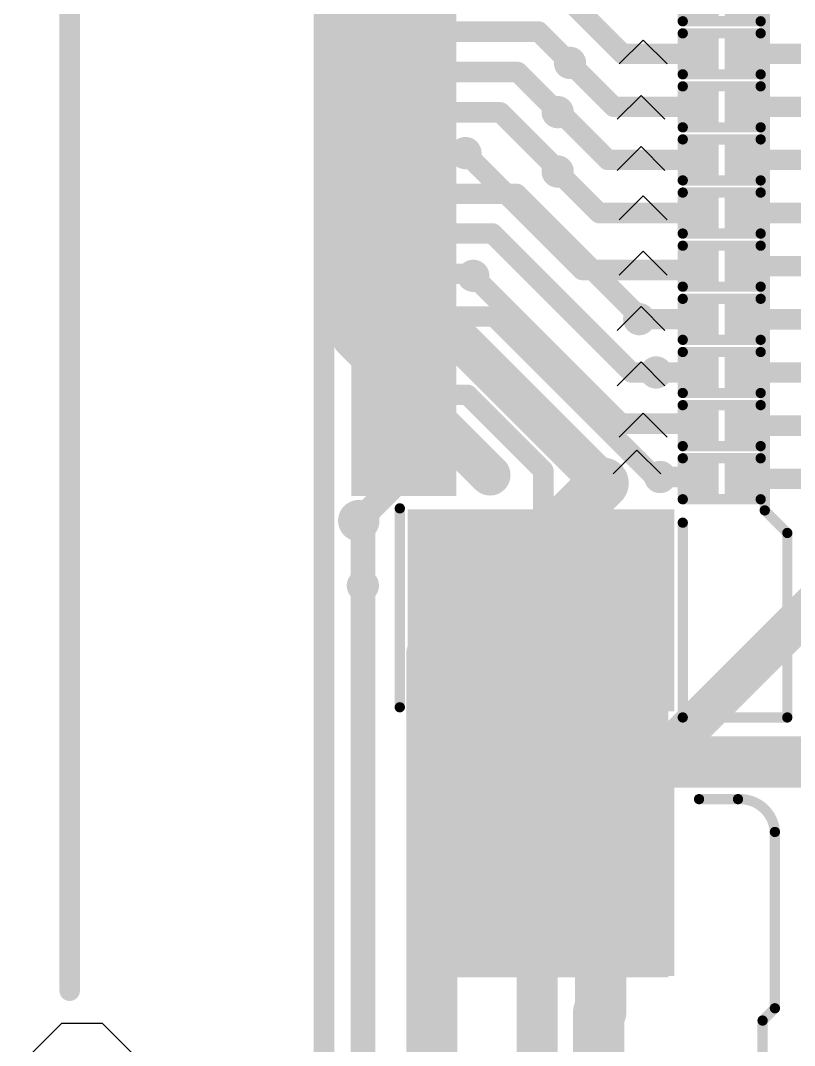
# Model space of a CAD drawing. Header units: millimetres. Extents: x 0.85 to 4.91, y 0.77 to 5.15.
# Drawn here: x 0.852 to 1.2295, y 3.1907 to 3.6907 of the extents above; entities that cross this region are included whole.
import ezdxf

# ---------------------------------------------------------------- set-up
doc = ezdxf.new("R2010")
doc.units = ezdxf.units.MM
doc.header["$MEASUREMENT"] = 0
for name, color, linetype in [('BottomLayer', 5, 'Continuous'), ('BottomOverlay', 54, 'Continuous'), ('BottomPaste', 16, 'Continuous'), ('BottomSolder', 6, 'Continuous'), ('Mechanical1', 6, 'Continuous'), ('Mechanical2', 216, 'Continuous'), ('MultiLayer', 9, 'Continuous'), ('TopLayer', 1, 'Continuous'), ('TopOverlay', 2, 'Continuous'), ('TopPaste', 8, 'Continuous'), ('TopSolder', 216, 'Continuous'), ('ViaHoleLayer', 16, 'Continuous')]:
    doc.layers.add(name, color=color, linetype=linetype)

# ---------------------------------------------------------------- blocks, each defined once
blk = doc.blocks.new('R___0201_B_33')
at = {"layer": 'BottomLayer'}
for points in [[(-0.01614, -0.00728), (-0.00551, -0.00728), (-0.01614, 0.00728), (-0.00551, 0.00728)], [(0.00551, -0.00728), (0.01614, -0.00728), (0.00551, 0.00728), (0.01614, 0.00728)]]:
    blk.add_solid(points, dxfattribs=at)
at = {"layer": 'BottomOverlay', "const_width": 0.005}
for points in [[(-0.019, -0.01), (-0.019, 0.01)], [(-0.019, 0.01), (0.019, 0.01)], [(0.019, -0.01), (0.019, 0.01)], [(-0.019, -0.01), (0.019, -0.01)]]:
    blk.add_lwpolyline(points, dxfattribs=at)
at = {"layer": 'BottomOverlay', "const_width": 0.0025}
for points in [[(-0.02025, 0.01, 1), (-0.01775, 0.01, 1)], [(-0.02025, 0.01, 1), (-0.01775, 0.01, 1)], [(0.01775, 0.01, 1), (0.02025, 0.01, 1)], [(0.01775, 0.01, 1), (0.02025, 0.01, 1)], [(-0.02025, -0.01, 1), (-0.01775, -0.01, 1)], [(-0.02025, -0.01, 1), (-0.01775, -0.01, 1)], [(0.01775, -0.01, 1), (0.02025, -0.01, 1)], [(0.01775, -0.01, 1), (0.02025, -0.01, 1)]]:
    blk.add_lwpolyline(points, format="xyb", close=True, dxfattribs=at)
at = {"layer": 'BottomPaste'}
for points in [[(-0.01614, -0.00728), (-0.00551, -0.00728), (-0.01614, 0.00728), (-0.00551, 0.00728)], [(0.00551, -0.00728), (0.01614, -0.00728), (0.00551, 0.00728), (0.01614, 0.00728)]]:
    blk.add_solid(points, dxfattribs=at)
at = {"layer": 'BottomSolder'}
for points in [[(-0.02014, -0.01128), (-0.00151, -0.01128), (-0.02014, 0.01128), (-0.00151, 0.01128)], [(0.00151, -0.01128), (0.02014, -0.01128), (0.00151, 0.01128), (0.02014, 0.01128)]]:
    blk.add_solid(points, dxfattribs=at)
blk = doc.blocks.new('R___0201_B_34')
at = {"layer": 'BottomLayer'}
for points in [[(-0.01614, -0.00728), (-0.00551, -0.00728), (-0.01614, 0.00728), (-0.00551, 0.00728)], [(0.00551, -0.00728), (0.01614, -0.00728), (0.00551, 0.00728), (0.01614, 0.00728)]]:
    blk.add_solid(points, dxfattribs=at)
at = {"layer": 'BottomOverlay', "const_width": 0.005}
for points in [[(-0.019, -0.01), (-0.019, 0.01)], [(-0.019, 0.01), (0.019, 0.01)], [(0.019, -0.01), (0.019, 0.01)], [(-0.019, -0.01), (0.019, -0.01)]]:
    blk.add_lwpolyline(points, dxfattribs=at)
at = {"layer": 'BottomOverlay', "const_width": 0.0025}
for points in [[(-0.02025, 0.01, 1), (-0.01775, 0.01, 1)], [(-0.02025, 0.01, 1), (-0.01775, 0.01, 1)], [(0.01775, 0.01, 1), (0.02025, 0.01, 1)], [(0.01775, 0.01, 1), (0.02025, 0.01, 1)], [(-0.02025, -0.01, 1), (-0.01775, -0.01, 1)], [(-0.02025, -0.01, 1), (-0.01775, -0.01, 1)], [(0.01775, -0.01, 1), (0.02025, -0.01, 1)], [(0.01775, -0.01, 1), (0.02025, -0.01, 1)]]:
    blk.add_lwpolyline(points, format="xyb", close=True, dxfattribs=at)
at = {"layer": 'BottomPaste'}
for points in [[(-0.01614, -0.00728), (-0.00551, -0.00728), (-0.01614, 0.00728), (-0.00551, 0.00728)], [(0.00551, -0.00728), (0.01614, -0.00728), (0.00551, 0.00728), (0.01614, 0.00728)]]:
    blk.add_solid(points, dxfattribs=at)
at = {"layer": 'BottomSolder'}
for points in [[(-0.02014, -0.01128), (-0.00151, -0.01128), (-0.02014, 0.01128), (-0.00151, 0.01128)], [(0.00151, -0.01128), (0.02014, -0.01128), (0.00151, 0.01128), (0.02014, 0.01128)]]:
    blk.add_solid(points, dxfattribs=at)
blk = doc.blocks.new('R___0201_B_35')
at = {"layer": 'BottomLayer'}
for points in [[(-0.01614, -0.00728), (-0.00551, -0.00728), (-0.01614, 0.00728), (-0.00551, 0.00728)], [(0.00551, -0.00728), (0.01614, -0.00728), (0.00551, 0.00728), (0.01614, 0.00728)]]:
    blk.add_solid(points, dxfattribs=at)
at = {"layer": 'BottomOverlay', "const_width": 0.005}
for points in [[(-0.019, -0.01), (-0.019, 0.01)], [(-0.019, 0.01), (0.019, 0.01)], [(0.019, -0.01), (0.019, 0.01)], [(-0.019, -0.01), (0.019, -0.01)]]:
    blk.add_lwpolyline(points, dxfattribs=at)
at = {"layer": 'BottomOverlay', "const_width": 0.0025}
for points in [[(-0.02025, 0.01, 1), (-0.01775, 0.01, 1)], [(-0.02025, 0.01, 1), (-0.01775, 0.01, 1)], [(0.01775, 0.01, 1), (0.02025, 0.01, 1)], [(0.01775, 0.01, 1), (0.02025, 0.01, 1)], [(-0.02025, -0.01, 1), (-0.01775, -0.01, 1)], [(-0.02025, -0.01, 1), (-0.01775, -0.01, 1)], [(0.01775, -0.01, 1), (0.02025, -0.01, 1)], [(0.01775, -0.01, 1), (0.02025, -0.01, 1)]]:
    blk.add_lwpolyline(points, format="xyb", close=True, dxfattribs=at)
at = {"layer": 'BottomPaste'}
for points in [[(-0.01614, -0.00728), (-0.00551, -0.00728), (-0.01614, 0.00728), (-0.00551, 0.00728)], [(0.00551, -0.00728), (0.01614, -0.00728), (0.00551, 0.00728), (0.01614, 0.00728)]]:
    blk.add_solid(points, dxfattribs=at)
at = {"layer": 'BottomSolder'}
for points in [[(-0.02014, -0.01128), (-0.00151, -0.01128), (-0.02014, 0.01128), (-0.00151, 0.01128)], [(0.00151, -0.01128), (0.02014, -0.01128), (0.00151, 0.01128), (0.02014, 0.01128)]]:
    blk.add_solid(points, dxfattribs=at)
blk = doc.blocks.new('R___0201_B_36')
at = {"layer": 'BottomLayer'}
for points in [[(-0.01614, -0.00728), (-0.00551, -0.00728), (-0.01614, 0.00728), (-0.00551, 0.00728)], [(0.00551, -0.00728), (0.01614, -0.00728), (0.00551, 0.00728), (0.01614, 0.00728)]]:
    blk.add_solid(points, dxfattribs=at)
at = {"layer": 'BottomOverlay', "const_width": 0.005}
for points in [[(-0.019, -0.01), (-0.019, 0.01)], [(-0.019, 0.01), (0.019, 0.01)], [(0.019, -0.01), (0.019, 0.01)], [(-0.019, -0.01), (0.019, -0.01)]]:
    blk.add_lwpolyline(points, dxfattribs=at)
at = {"layer": 'BottomOverlay', "const_width": 0.0025}
for points in [[(-0.02025, 0.01, 1), (-0.01775, 0.01, 1)], [(-0.02025, 0.01, 1), (-0.01775, 0.01, 1)], [(0.01775, 0.01, 1), (0.02025, 0.01, 1)], [(0.01775, 0.01, 1), (0.02025, 0.01, 1)], [(-0.02025, -0.01, 1), (-0.01775, -0.01, 1)], [(-0.02025, -0.01, 1), (-0.01775, -0.01, 1)], [(0.01775, -0.01, 1), (0.02025, -0.01, 1)], [(0.01775, -0.01, 1), (0.02025, -0.01, 1)]]:
    blk.add_lwpolyline(points, format="xyb", close=True, dxfattribs=at)
at = {"layer": 'BottomPaste'}
for points in [[(-0.01614, -0.00728), (-0.00551, -0.00728), (-0.01614, 0.00728), (-0.00551, 0.00728)], [(0.00551, -0.00728), (0.01614, -0.00728), (0.00551, 0.00728), (0.01614, 0.00728)]]:
    blk.add_solid(points, dxfattribs=at)
at = {"layer": 'BottomSolder'}
for points in [[(-0.02014, -0.01128), (-0.00151, -0.01128), (-0.02014, 0.01128), (-0.00151, 0.01128)], [(0.00151, -0.01128), (0.02014, -0.01128), (0.00151, 0.01128), (0.02014, 0.01128)]]:
    blk.add_solid(points, dxfattribs=at)
blk = doc.blocks.new('4_1734592_2_55')
at = {"layer": 'TopLayer'}
for points in [[(-0.00591, -0.02165), (0.00591, -0.02165), (-0.00591, 0.02165), (0.00591, 0.02165)], [(0.01378, -0.02165), (0.02559, -0.02165), (0.01378, 0.02165), (0.02559, 0.02165)], [(0.03346, -0.02165), (0.04528, -0.02165), (0.03346, 0.02165), (0.04528, 0.02165)], [(0.05315, -0.02165), (0.06496, -0.02165), (0.05315, 0.02165), (0.06496, 0.02165)], [(0.07283, -0.02165), (0.08465, -0.02165), (0.07283, 0.02165), (0.08465, 0.02165)], [(0.09252, -0.02165), (0.10433, -0.02165), (0.09252, 0.02165), (0.10433, 0.02165)], [(0.1122, -0.02165), (0.12402, -0.02165), (0.1122, 0.02165), (0.12402, 0.02165)], [(0.13189, -0.02165), (0.1437, -0.02165), (0.13189, 0.02165), (0.1437, 0.02165)], [(0.15157, -0.02165), (0.16339, -0.02165), (0.15157, 0.02165), (0.16339, 0.02165)], [(0.17126, -0.02165), (0.18307, -0.02165), (0.17126, 0.02165), (0.18307, 0.02165)], [(0.19094, -0.02165), (0.20276, -0.02165), (0.19094, 0.02165), (0.20276, 0.02165)], [(0.21063, -0.02165), (0.22244, -0.02165), (0.21063, 0.02165), (0.22244, 0.02165)], [(-0.11102, -0.12795), (-0.02047, -0.12795), (-0.11102, -0.00591), (-0.02047, -0.00591)]]:
    blk.add_solid(points, dxfattribs=at)
at = {"layer": 'TopOverlay'}
for points, const_width in [([(-0.0169, 0.022, 1), (-0.0271, 0.022, 1)], 0.01), ([(-0.0296, 0.022, 1), (-0.0246, 0.022, 1)], 0.005), ([(-0.0194, 0.022, 1), (-0.0144, 0.022, 1)], 0.005), ([(-0.11429, 0.002, 1), (-0.11179, 0.002, 1)], 0.0025), ([(-0.01725, 0.002, 1), (-0.01475, 0.002, 1)], 0.0025), ([(-0.11925, -0.136, 1), (-0.11675, -0.136, 1)], 0.0025), ([(-0.11925, -0.136, 1), (-0.11675, -0.136, 1)], 0.0025), ([(-0.02425, -0.136, 1), (-0.02175, -0.136, 1)], 0.0025), ([(-0.01825, -0.176, 1), (-0.01575, -0.176, 1)], 0.0025), ([(-0.01825, -0.176, 1), (-0.01575, -0.176, 1)], 0.0025), ([(-0.11925, -0.187, 1), (-0.11675, -0.187, 1)], 0.0025), ([(-0.11925, -0.187, 1), (-0.11675, -0.187, 1)], 0.0025), ([(-0.02925, -0.187, 1), (-0.02675, -0.187, 1)], 0.0025), ([(-0.02925, -0.187, 1), (-0.02675, -0.187, 1)], 0.0025)]:
    blk.add_lwpolyline(points, format="xyb", close=True, dxfattribs=dict(at, const_width=const_width))
at = {"layer": 'TopOverlay', "const_width": 0.005}
for points in [[(-0.11304, 0.002), (-0.016, 0.002)], [(-0.118, -0.136), (-0.118, -0.187)], [(-0.118, -0.136), (-0.023, -0.136)], [(-0.017, -0.176), (-0.028, -0.187)], [(-0.017, -0.176), (0.81968, -0.176)], [(-0.118, -0.187), (-0.028, -0.187)]]:
    blk.add_lwpolyline(points, dxfattribs=at)
at = {"layer": 'TopPaste'}
for points in [[(-0.00591, -0.02165), (0.00591, -0.02165), (-0.00591, 0.02165), (0.00591, 0.02165)], [(0.01378, -0.02165), (0.02559, -0.02165), (0.01378, 0.02165), (0.02559, 0.02165)], [(0.03346, -0.02165), (0.04528, -0.02165), (0.03346, 0.02165), (0.04528, 0.02165)], [(0.05315, -0.02165), (0.06496, -0.02165), (0.05315, 0.02165), (0.06496, 0.02165)], [(0.07283, -0.02165), (0.08465, -0.02165), (0.07283, 0.02165), (0.08465, 0.02165)], [(0.09252, -0.02165), (0.10433, -0.02165), (0.09252, 0.02165), (0.10433, 0.02165)], [(0.1122, -0.02165), (0.12402, -0.02165), (0.1122, 0.02165), (0.12402, 0.02165)], [(0.13189, -0.02165), (0.1437, -0.02165), (0.13189, 0.02165), (0.1437, 0.02165)], [(0.15157, -0.02165), (0.16339, -0.02165), (0.15157, 0.02165), (0.16339, 0.02165)], [(0.17126, -0.02165), (0.18307, -0.02165), (0.17126, 0.02165), (0.18307, 0.02165)], [(0.19094, -0.02165), (0.20276, -0.02165), (0.19094, 0.02165), (0.20276, 0.02165)], [(0.21063, -0.02165), (0.22244, -0.02165), (0.21063, 0.02165), (0.22244, 0.02165)], [(-0.11102, -0.12795), (-0.02047, -0.12795), (-0.11102, -0.00591), (-0.02047, -0.00591)]]:
    blk.add_solid(points, dxfattribs=at)
at = {"layer": 'TopSolder'}
for points in [[(-0.00991, -0.02565), (0.00991, -0.02565), (-0.00991, 0.02565), (0.00991, 0.02565)], [(0.00978, -0.02565), (0.02959, -0.02565), (0.00978, 0.02565), (0.02959, 0.02565)], [(0.02946, -0.02565), (0.04928, -0.02565), (0.02946, 0.02565), (0.04928, 0.02565)], [(0.04915, -0.02565), (0.06896, -0.02565), (0.04915, 0.02565), (0.06896, 0.02565)], [(0.06883, -0.02565), (0.08865, -0.02565), (0.06883, 0.02565), (0.08865, 0.02565)], [(0.08852, -0.02565), (0.10833, -0.02565), (0.08852, 0.02565), (0.10833, 0.02565)], [(0.1082, -0.02565), (0.12802, -0.02565), (0.1082, 0.02565), (0.12802, 0.02565)], [(0.12789, -0.02565), (0.1477, -0.02565), (0.12789, 0.02565), (0.1477, 0.02565)], [(0.14757, -0.02565), (0.16739, -0.02565), (0.14757, 0.02565), (0.16739, 0.02565)], [(0.16726, -0.02565), (0.18707, -0.02565), (0.16726, 0.02565), (0.18707, 0.02565)], [(0.18694, -0.02565), (0.20676, -0.02565), (0.18694, 0.02565), (0.20676, 0.02565)], [(0.20663, -0.02565), (0.22644, -0.02565), (0.20663, 0.02565), (0.22644, 0.02565)], [(-0.11502, -0.13195), (-0.01647, -0.13195), (-0.11502, -0.00191), (-0.01647, -0.00191)]]:
    blk.add_solid(points, dxfattribs=at)
blk = doc.blocks.new('R___0201_B_99')
at = {"layer": 'BottomLayer'}
for points in [[(-0.01614, -0.00728), (-0.00551, -0.00728), (-0.01614, 0.00728), (-0.00551, 0.00728)], [(0.00551, -0.00728), (0.01614, -0.00728), (0.00551, 0.00728), (0.01614, 0.00728)]]:
    blk.add_solid(points, dxfattribs=at)
at = {"layer": 'BottomOverlay', "const_width": 0.005}
for points in [[(-0.019, -0.01), (-0.019, 0.01)], [(-0.019, 0.01), (0.019, 0.01)], [(0.019, -0.01), (0.019, 0.01)], [(-0.019, -0.01), (0.019, -0.01)]]:
    blk.add_lwpolyline(points, dxfattribs=at)
at = {"layer": 'BottomOverlay', "const_width": 0.0025}
for points in [[(-0.02025, 0.01, 1), (-0.01775, 0.01, 1)], [(-0.02025, 0.01, 1), (-0.01775, 0.01, 1)], [(0.01775, 0.01, 1), (0.02025, 0.01, 1)], [(0.01775, 0.01, 1), (0.02025, 0.01, 1)], [(-0.02025, -0.01, 1), (-0.01775, -0.01, 1)], [(-0.02025, -0.01, 1), (-0.01775, -0.01, 1)], [(0.01775, -0.01, 1), (0.02025, -0.01, 1)], [(0.01775, -0.01, 1), (0.02025, -0.01, 1)]]:
    blk.add_lwpolyline(points, format="xyb", close=True, dxfattribs=at)
at = {"layer": 'BottomPaste'}
for points in [[(-0.01614, -0.00728), (-0.00551, -0.00728), (-0.01614, 0.00728), (-0.00551, 0.00728)], [(0.00551, -0.00728), (0.01614, -0.00728), (0.00551, 0.00728), (0.01614, 0.00728)]]:
    blk.add_solid(points, dxfattribs=at)
at = {"layer": 'BottomSolder'}
for points in [[(-0.02014, -0.01128), (-0.00151, -0.01128), (-0.02014, 0.01128), (-0.00151, 0.01128)], [(0.00151, -0.01128), (0.02014, -0.01128), (0.00151, 0.01128), (0.02014, 0.01128)]]:
    blk.add_solid(points, dxfattribs=at)
blk = doc.blocks.new('R___0201_B_101')
at = {"layer": 'BottomLayer'}
for points in [[(-0.01614, -0.00728), (-0.00551, -0.00728), (-0.01614, 0.00728), (-0.00551, 0.00728)], [(0.00551, -0.00728), (0.01614, -0.00728), (0.00551, 0.00728), (0.01614, 0.00728)]]:
    blk.add_solid(points, dxfattribs=at)
at = {"layer": 'BottomOverlay', "const_width": 0.005}
for points in [[(-0.019, -0.01), (-0.019, 0.01)], [(-0.019, 0.01), (0.019, 0.01)], [(0.019, -0.01), (0.019, 0.01)], [(-0.019, -0.01), (0.019, -0.01)]]:
    blk.add_lwpolyline(points, dxfattribs=at)
at = {"layer": 'BottomOverlay', "const_width": 0.0025}
for points in [[(-0.02025, 0.01, 1), (-0.01775, 0.01, 1)], [(-0.02025, 0.01, 1), (-0.01775, 0.01, 1)], [(0.01775, 0.01, 1), (0.02025, 0.01, 1)], [(0.01775, 0.01, 1), (0.02025, 0.01, 1)], [(-0.02025, -0.01, 1), (-0.01775, -0.01, 1)], [(-0.02025, -0.01, 1), (-0.01775, -0.01, 1)], [(0.01775, -0.01, 1), (0.02025, -0.01, 1)], [(0.01775, -0.01, 1), (0.02025, -0.01, 1)]]:
    blk.add_lwpolyline(points, format="xyb", close=True, dxfattribs=at)
at = {"layer": 'BottomPaste'}
for points in [[(-0.01614, -0.00728), (-0.00551, -0.00728), (-0.01614, 0.00728), (-0.00551, 0.00728)], [(0.00551, -0.00728), (0.01614, -0.00728), (0.00551, 0.00728), (0.01614, 0.00728)]]:
    blk.add_solid(points, dxfattribs=at)
at = {"layer": 'BottomSolder'}
for points in [[(-0.02014, -0.01128), (-0.00151, -0.01128), (-0.02014, 0.01128), (-0.00151, 0.01128)], [(0.00151, -0.01128), (0.02014, -0.01128), (0.00151, 0.01128), (0.02014, 0.01128)]]:
    blk.add_solid(points, dxfattribs=at)
blk = doc.blocks.new('R___0201_B_103')
at = {"layer": 'BottomLayer'}
for points in [[(-0.01614, -0.00728), (-0.00551, -0.00728), (-0.01614, 0.00728), (-0.00551, 0.00728)], [(0.00551, -0.00728), (0.01614, -0.00728), (0.00551, 0.00728), (0.01614, 0.00728)]]:
    blk.add_solid(points, dxfattribs=at)
at = {"layer": 'BottomOverlay', "const_width": 0.005}
for points in [[(-0.019, -0.01), (-0.019, 0.01)], [(-0.019, 0.01), (0.019, 0.01)], [(0.019, -0.01), (0.019, 0.01)], [(-0.019, -0.01), (0.019, -0.01)]]:
    blk.add_lwpolyline(points, dxfattribs=at)
at = {"layer": 'BottomOverlay', "const_width": 0.0025}
for points in [[(-0.02025, 0.01, 1), (-0.01775, 0.01, 1)], [(-0.02025, 0.01, 1), (-0.01775, 0.01, 1)], [(0.01775, 0.01, 1), (0.02025, 0.01, 1)], [(0.01775, 0.01, 1), (0.02025, 0.01, 1)], [(-0.02025, -0.01, 1), (-0.01775, -0.01, 1)], [(-0.02025, -0.01, 1), (-0.01775, -0.01, 1)], [(0.01775, -0.01, 1), (0.02025, -0.01, 1)], [(0.01775, -0.01, 1), (0.02025, -0.01, 1)]]:
    blk.add_lwpolyline(points, format="xyb", close=True, dxfattribs=at)
at = {"layer": 'BottomPaste'}
for points in [[(-0.01614, -0.00728), (-0.00551, -0.00728), (-0.01614, 0.00728), (-0.00551, 0.00728)], [(0.00551, -0.00728), (0.01614, -0.00728), (0.00551, 0.00728), (0.01614, 0.00728)]]:
    blk.add_solid(points, dxfattribs=at)
at = {"layer": 'BottomSolder'}
for points in [[(-0.02014, -0.01128), (-0.00151, -0.01128), (-0.02014, 0.01128), (-0.00151, 0.01128)], [(0.00151, -0.01128), (0.02014, -0.01128), (0.00151, 0.01128), (0.02014, 0.01128)]]:
    blk.add_solid(points, dxfattribs=at)
blk = doc.blocks.new('R___0201_B_105')
at = {"layer": 'BottomLayer'}
for points in [[(-0.01614, -0.00728), (-0.00551, -0.00728), (-0.01614, 0.00728), (-0.00551, 0.00728)], [(0.00551, -0.00728), (0.01614, -0.00728), (0.00551, 0.00728), (0.01614, 0.00728)]]:
    blk.add_solid(points, dxfattribs=at)
at = {"layer": 'BottomOverlay', "const_width": 0.005}
for points in [[(-0.019, -0.01), (-0.019, 0.01)], [(-0.019, 0.01), (0.019, 0.01)], [(0.019, -0.01), (0.019, 0.01)], [(-0.019, -0.01), (0.019, -0.01)]]:
    blk.add_lwpolyline(points, dxfattribs=at)
at = {"layer": 'BottomOverlay', "const_width": 0.0025}
for points in [[(-0.02025, 0.01, 1), (-0.01775, 0.01, 1)], [(-0.02025, 0.01, 1), (-0.01775, 0.01, 1)], [(0.01775, 0.01, 1), (0.02025, 0.01, 1)], [(0.01775, 0.01, 1), (0.02025, 0.01, 1)], [(-0.02025, -0.01, 1), (-0.01775, -0.01, 1)], [(-0.02025, -0.01, 1), (-0.01775, -0.01, 1)], [(0.01775, -0.01, 1), (0.02025, -0.01, 1)], [(0.01775, -0.01, 1), (0.02025, -0.01, 1)]]:
    blk.add_lwpolyline(points, format="xyb", close=True, dxfattribs=at)
at = {"layer": 'BottomPaste'}
for points in [[(-0.01614, -0.00728), (-0.00551, -0.00728), (-0.01614, 0.00728), (-0.00551, 0.00728)], [(0.00551, -0.00728), (0.01614, -0.00728), (0.00551, 0.00728), (0.01614, 0.00728)]]:
    blk.add_solid(points, dxfattribs=at)
at = {"layer": 'BottomSolder'}
for points in [[(-0.02014, -0.01128), (-0.00151, -0.01128), (-0.02014, 0.01128), (-0.00151, 0.01128)], [(0.00151, -0.01128), (0.02014, -0.01128), (0.00151, 0.01128), (0.02014, 0.01128)]]:
    blk.add_solid(points, dxfattribs=at)
blk = doc.blocks.new('R___0201_B_107')
at = {"layer": 'BottomLayer'}
for points in [[(-0.01614, -0.00728), (-0.00551, -0.00728), (-0.01614, 0.00728), (-0.00551, 0.00728)], [(0.00551, -0.00728), (0.01614, -0.00728), (0.00551, 0.00728), (0.01614, 0.00728)]]:
    blk.add_solid(points, dxfattribs=at)
at = {"layer": 'BottomOverlay', "const_width": 0.005}
for points in [[(-0.019, -0.01), (-0.019, 0.01)], [(-0.019, 0.01), (0.019, 0.01)], [(0.019, -0.01), (0.019, 0.01)], [(-0.019, -0.01), (0.019, -0.01)]]:
    blk.add_lwpolyline(points, dxfattribs=at)
at = {"layer": 'BottomOverlay', "const_width": 0.0025}
for points in [[(-0.02025, 0.01, 1), (-0.01775, 0.01, 1)], [(-0.02025, 0.01, 1), (-0.01775, 0.01, 1)], [(0.01775, 0.01, 1), (0.02025, 0.01, 1)], [(0.01775, 0.01, 1), (0.02025, 0.01, 1)], [(-0.02025, -0.01, 1), (-0.01775, -0.01, 1)], [(-0.02025, -0.01, 1), (-0.01775, -0.01, 1)], [(0.01775, -0.01, 1), (0.02025, -0.01, 1)], [(0.01775, -0.01, 1), (0.02025, -0.01, 1)]]:
    blk.add_lwpolyline(points, format="xyb", close=True, dxfattribs=at)
at = {"layer": 'BottomPaste'}
for points in [[(-0.01614, -0.00728), (-0.00551, -0.00728), (-0.01614, 0.00728), (-0.00551, 0.00728)], [(0.00551, -0.00728), (0.01614, -0.00728), (0.00551, 0.00728), (0.01614, 0.00728)]]:
    blk.add_solid(points, dxfattribs=at)
at = {"layer": 'BottomSolder'}
for points in [[(-0.02014, -0.01128), (-0.00151, -0.01128), (-0.02014, 0.01128), (-0.00151, 0.01128)], [(0.00151, -0.01128), (0.02014, -0.01128), (0.00151, 0.01128), (0.02014, 0.01128)]]:
    blk.add_solid(points, dxfattribs=at)
blk = doc.blocks.new('R___0201_B_109')
at = {"layer": 'BottomLayer'}
for points in [[(-0.01614, -0.00728), (-0.00551, -0.00728), (-0.01614, 0.00728), (-0.00551, 0.00728)], [(0.00551, -0.00728), (0.01614, -0.00728), (0.00551, 0.00728), (0.01614, 0.00728)]]:
    blk.add_solid(points, dxfattribs=at)
at = {"layer": 'BottomOverlay', "const_width": 0.005}
for points in [[(-0.019, -0.01), (-0.019, 0.01)], [(-0.019, 0.01), (0.019, 0.01)], [(0.019, -0.01), (0.019, 0.01)], [(-0.019, -0.01), (0.019, -0.01)]]:
    blk.add_lwpolyline(points, dxfattribs=at)
at = {"layer": 'BottomOverlay', "const_width": 0.0025}
for points in [[(-0.02025, 0.01, 1), (-0.01775, 0.01, 1)], [(-0.02025, 0.01, 1), (-0.01775, 0.01, 1)], [(0.01775, 0.01, 1), (0.02025, 0.01, 1)], [(0.01775, 0.01, 1), (0.02025, 0.01, 1)], [(-0.02025, -0.01, 1), (-0.01775, -0.01, 1)], [(-0.02025, -0.01, 1), (-0.01775, -0.01, 1)], [(0.01775, -0.01, 1), (0.02025, -0.01, 1)], [(0.01775, -0.01, 1), (0.02025, -0.01, 1)]]:
    blk.add_lwpolyline(points, format="xyb", close=True, dxfattribs=at)
at = {"layer": 'BottomPaste'}
for points in [[(-0.01614, -0.00728), (-0.00551, -0.00728), (-0.01614, 0.00728), (-0.00551, 0.00728)], [(0.00551, -0.00728), (0.01614, -0.00728), (0.00551, 0.00728), (0.01614, 0.00728)]]:
    blk.add_solid(points, dxfattribs=at)
at = {"layer": 'BottomSolder'}
for points in [[(-0.02014, -0.01128), (-0.00151, -0.01128), (-0.02014, 0.01128), (-0.00151, 0.01128)], [(0.00151, -0.01128), (0.02014, -0.01128), (0.00151, 0.01128), (0.02014, 0.01128)]]:
    blk.add_solid(points, dxfattribs=at)
blk = doc.blocks.new('0524352471_209')
at = {"layer": 'TopLayer'}
blk.add_solid([(0.37008, 0.02215), (0.27559, 0.02215), (0.37008, -0.09793), (0.27559, -0.09793)], dxfattribs=at)
at = {"layer": 'TopOverlay', "const_width": 0.005}
for points in [[(0.35785, -0.114), (0.35785, -0.133)], [(0.14385, -0.145), (0.24985, -0.145)], [(0.24985, -0.145), (0.25585, -0.151)], [(0.25585, -0.151), (0.34185, -0.151)]]:
    blk.add_lwpolyline(points, dxfattribs=at)
at = {"layer": 'TopOverlay', "const_width": 0.0025}
for points in [[(0.3566, -0.114, 1), (0.3591, -0.114, 1)], [(0.3566, -0.133, 1), (0.3591, -0.133, 1)], [(0.3566, -0.133, 1), (0.3591, -0.133, 1)], [(0.2486, -0.145, 1), (0.2511, -0.145, 1)], [(0.2486, -0.145, 1), (0.2511, -0.145, 1)], [(0.2546, -0.151, 1), (0.2571, -0.151, 1)], [(0.2546, -0.151, 1), (0.2571, -0.151, 1)], [(0.3406, -0.151, 1), (0.3431, -0.151, 1)], [(0.3406, -0.151, 1), (0.3431, -0.151, 1)]]:
    blk.add_lwpolyline(points, format="xyb", close=True, dxfattribs=at)
at = {"layer": 'TopOverlay', "const_width": 0.005}
blk.add_lwpolyline([(0.35785, -0.133, -0.414214), (0.34185, -0.151)], format="xyb", dxfattribs=at)
at = {"layer": 'TopPaste'}
blk.add_solid([(0.37008, 0.02215), (0.27559, 0.02215), (0.37008, -0.09793), (0.27559, -0.09793)], dxfattribs=at)
at = {"layer": 'TopSolder'}
blk.add_solid([(0.37408, 0.02615), (0.27159, 0.02615), (0.37408, -0.10193), (0.27159, -0.10193)], dxfattribs=at)

msp = doc.modelspace()

# ---------------------------------------------------------------- linework, layer by layer
at = {"layer": 'BottomLayer'}
for points, const_width in [([(1.014, 3.53596), (1.014, 4.417)], 0.02), ([(1.041, 3.56016), (1.041, 4.399)], 0.02), ([(1.121, 3.699), (1.14557, 3.67443)], 0.01), ([(1.12, 3.67), (1.14144, 3.64856)], 0.01), ([(1.14557, 3.67443), (1.18317, 3.67443)], 0.01), ([(1.20483, 3.67443), (1.37457, 3.67443)], 0.01), ([(1.114, 3.646), (1.11511, 3.646)], 0.01), ([(1.11511, 3.646), (1.13842, 3.62268)], 0.01), ([(1.14144, 3.64856), (1.18317, 3.64856)], 0.01), ([(1.20483, 3.64856), (1.37444, 3.64856)], 0.01), ([(1.069, 3.626), (1.126, 3.569)], 0.01), ([(1.13842, 3.62268), (1.18317, 3.62268)], 0.01), ([(1.20483, 3.62268), (1.37227, 3.62268)], 0.01), ([(1.114, 3.617), (1.13424, 3.59676)], 0.01), ([(1.13424, 3.59676), (1.18317, 3.59676)], 0.01), ([(1.20483, 3.59676), (1.37324, 3.59676)], 0.01), ([(1.18134, 3.569), (1.18317, 3.57083)], 0.01), ([(1.20483, 3.57083), (1.37074, 3.57083)], 0.01), ([(1.041, 3.56016), (1.13616, 3.465)], 0.02), ([(1.07282, 3.56613), (1.14496, 3.494)], 0.01), ([(1.126, 3.569), (1.18134, 3.569)], 0.01), ([(1.15379, 3.545), (1.18308, 3.545)], 0.01), ([(1.18308, 3.545), (1.18317, 3.54491)], 0.01), ([(1.014, 3.53596), (1.081, 3.46896)], 0.02), ([(1.20483, 3.54491), (1.37009, 3.54491)], 0.01), ([(1.162, 3.519), (1.18116, 3.519)], 0.01), ([(1.20483, 3.51898), (1.36702, 3.51898)], 0.01), ([(1.14496, 3.494), (1.18223, 3.494)], 0.01), ([(1.18223, 3.494), (1.18317, 3.49306)], 0.01), ([(1.20483, 3.49306), (1.3689, 3.49306)], 0.01), ([(1.05263, 3.38147), (1.13616, 3.465)], 0.025), ([(1.164, 3.468), (1.18231, 3.468)], 0.01), ([(1.18231, 3.468), (1.18317, 3.46714)], 0.01), ([(1.20483, 3.46714), (1.36986, 3.46714)], 0.01), ([(1.104, 3.271), (1.264, 3.431)], 0.02), ([(1.019, 2.309), (1.019, 3.415)], 0.012), ([(1.05263, 2.319), (1.05263, 3.38147)], 0.025), ([(1.104, 2.956), (1.104, 3.271)], 0.02), ([(1.134, 3.00221), (1.134, 3.207)], 0.025)]:
    msp.add_lwpolyline(points, dxfattribs=dict(at, const_width=const_width))
for points, const_width in [([(1.11606, 3.67, 1), (1.12394, 3.67, 1)], 0.00787), ([(1.1175, 3.67, 1), (1.1225, 3.67, 1)], 0.005), ([(1.14307, 3.67443, 1), (1.14807, 3.67443, 1)], 0.005), ([(1.14307, 3.67443, 1), (1.14807, 3.67443, 1)], 0.005), ([(1.18067, 3.67443, 1), (1.18567, 3.67443, 1)], 0.005), ([(1.20233, 3.67443, 1), (1.20733, 3.67443, 1)], 0.005), ([(1.11006, 3.646, 1), (1.11794, 3.646, 1)], 0.00787), ([(1.1115, 3.646, 1), (1.1165, 3.646, 1)], 0.005), ([(1.11261, 3.646, 1), (1.11761, 3.646, 1)], 0.005), ([(1.11261, 3.646, 1), (1.11761, 3.646, 1)], 0.005), ([(1.13894, 3.64856, 1), (1.14394, 3.64856, 1)], 0.005), ([(1.13894, 3.64856, 1), (1.14394, 3.64856, 1)], 0.005), ([(1.18067, 3.64856, 1), (1.18567, 3.64856, 1)], 0.005), ([(1.20233, 3.64856, 1), (1.20733, 3.64856, 1)], 0.005), ([(1.06506, 3.626, 1), (1.07294, 3.626, 1)], 0.00787), ([(1.0665, 3.626, 1), (1.0715, 3.626, 1)], 0.005), ([(1.13592, 3.62268, 1), (1.14092, 3.62268, 1)], 0.005), ([(1.13592, 3.62268, 1), (1.14092, 3.62268, 1)], 0.005), ([(1.18067, 3.62268, 1), (1.18567, 3.62268, 1)], 0.005), ([(1.20233, 3.62268, 1), (1.20733, 3.62268, 1)], 0.005), ([(1.11006, 3.617, 1), (1.11794, 3.617, 1)], 0.00787), ([(1.1115, 3.617, 1), (1.1165, 3.617, 1)], 0.005), ([(1.13174, 3.59676, 1), (1.13674, 3.59676, 1)], 0.005), ([(1.13174, 3.59676, 1), (1.13674, 3.59676, 1)], 0.005), ([(1.18067, 3.59676, 1), (1.18567, 3.59676, 1)], 0.005), ([(1.20233, 3.59676, 1), (1.20733, 3.59676, 1)], 0.005), ([(1.18067, 3.57083, 1), (1.18567, 3.57083, 1)], 0.005), ([(1.20233, 3.57083, 1), (1.20733, 3.57083, 1)], 0.005), ([(1.036, 3.56016, 1), (1.046, 3.56016, 1)], 0.01), ([(1.036, 3.56016, 1), (1.046, 3.56016, 1)], 0.01), ([(1.06889, 3.56613, 1), (1.07676, 3.56613, 1)], 0.00787), ([(1.07032, 3.56613, 1), (1.07532, 3.56613, 1)], 0.005), ([(1.1235, 3.569, 1), (1.1285, 3.569, 1)], 0.005), ([(1.1235, 3.569, 1), (1.1285, 3.569, 1)], 0.005), ([(1.17884, 3.569, 1), (1.18384, 3.569, 1)], 0.005), ([(1.17884, 3.569, 1), (1.18384, 3.569, 1)], 0.005), ([(1.14985, 3.545, 1), (1.15772, 3.545, 1)], 0.00787), ([(1.15129, 3.545, 1), (1.15629, 3.545, 1)], 0.005), ([(1.18058, 3.545, 1), (1.18558, 3.545, 1)], 0.005), ([(1.18058, 3.545, 1), (1.18558, 3.545, 1)], 0.005), ([(1.009, 3.53596, 1), (1.019, 3.53596, 1)], 0.01), ([(1.009, 3.53596, 1), (1.019, 3.53596, 1)], 0.01), ([(1.18067, 3.54491, 1), (1.18567, 3.54491, 1)], 0.005), ([(1.20233, 3.54491, 1), (1.20733, 3.54491, 1)], 0.005), ([(1.15806, 3.519, 1), (1.16594, 3.519, 1)], 0.00787), ([(1.1595, 3.519, 1), (1.1645, 3.519, 1)], 0.005), ([(1.17866, 3.519, 1), (1.18366, 3.519, 1)], 0.005), ([(1.20233, 3.51898, 1), (1.20733, 3.51898, 1)], 0.005), ([(1.14246, 3.494, 1), (1.14746, 3.494, 1)], 0.005), ([(1.14246, 3.494, 1), (1.14746, 3.494, 1)], 0.005), ([(1.17973, 3.494, 1), (1.18473, 3.494, 1)], 0.005), ([(1.17973, 3.494, 1), (1.18473, 3.494, 1)], 0.005), ([(1.18067, 3.49306, 1), (1.18567, 3.49306, 1)], 0.005), ([(1.20233, 3.49306, 1), (1.20733, 3.49306, 1)], 0.005), ([(1.076, 3.46896, 1), (1.086, 3.46896, 1)], 0.01), ([(1.07706, 3.46896, 1), (1.08494, 3.46896, 1)], 0.00787), ([(1.12991, 3.465, 1), (1.14241, 3.465, 1)], 0.0125), ([(1.13116, 3.465, 1), (1.14116, 3.465, 1)], 0.01), ([(1.16006, 3.468, 1), (1.16794, 3.468, 1)], 0.00787), ([(1.13222, 3.465, 1), (1.14009, 3.465, 1)], 0.00787), ([(1.1615, 3.468, 1), (1.1665, 3.468, 1)], 0.005), ([(1.17981, 3.468, 1), (1.18481, 3.468, 1)], 0.005), ([(1.17981, 3.468, 1), (1.18481, 3.468, 1)], 0.005), ([(1.18067, 3.46714, 1), (1.18567, 3.46714, 1)], 0.005), ([(1.20233, 3.46714, 1), (1.20733, 3.46714, 1)], 0.005), ([(1.01506, 3.415, 1), (1.02294, 3.415, 1)], 0.00787), ([(1.016, 3.415, 1), (1.022, 3.415, 1)], 0.006), ([(1.04638, 3.38147, 1), (1.05888, 3.38147, 1)], 0.0125), ([(1.04638, 3.38147, 1), (1.05888, 3.38147, 1)], 0.0125), ([(1.099, 3.271, 1), (1.109, 3.271, 1)], 0.01), ([(1.099, 3.271, 1), (1.109, 3.271, 1)], 0.01), ([(1.12775, 3.207, 1), (1.14025, 3.207, 1)], 0.0125), ([(1.13106, 3.207, 1), (1.13894, 3.207, 1)], 0.00787)]:
    msp.add_lwpolyline(points, format="xyb", close=True, dxfattribs=dict(at, const_width=const_width))
at = {"layer": 'BottomOverlay'}
for p, q in [((1.144, 3.66949), (1.15566, 3.68116)), ((1.15566, 3.68116), (1.16733, 3.66949)), ((1.143, 3.64249), (1.15466, 3.65416)), ((1.15466, 3.65416), (1.16633, 3.64249)), ((1.143, 3.61749), (1.15466, 3.62916)), ((1.15466, 3.62916), (1.16633, 3.61749)), ((1.144, 3.59349), (1.15566, 3.60516)), ((1.15566, 3.60516), (1.16733, 3.59349)), ((1.144, 3.56649), (1.15566, 3.57816)), ((1.15566, 3.57816), (1.16733, 3.56649)), ((1.143, 3.53949), (1.15466, 3.55116)), ((1.15466, 3.55116), (1.16633, 3.53949)), ((1.143, 3.51249), (1.15466, 3.52416)), ((1.15466, 3.52416), (1.16633, 3.51249)), ((1.144, 3.48749), (1.15566, 3.49916)), ((1.15566, 3.49916), (1.16733, 3.48749)), ((1.141, 3.46949), (1.15266, 3.48116)), ((1.15266, 3.48116), (1.16433, 3.46949))]:
    msp.add_line(p, q, dxfattribs=at)
at = {"layer": 'Mechanical1'}
for p, q in [((0.872, 3.20142), (0.85201, 3.18143)), ((0.892, 3.20142), (0.872, 3.20142)), ((0.91199, 3.18143), (0.892, 3.20142))]:
    msp.add_line(p, q, dxfattribs=at)
at = {"layer": 'Mechanical1', "const_width": 0.01}
msp.add_lwpolyline([(0.876, 3.21742), (0.876, 5)], dxfattribs=at)
at = {"layer": 'Mechanical1', "const_width": 0.005}
msp.add_lwpolyline([(0.8735, 3.21742, 1), (0.8785, 3.21742, 1)], format="xyb", close=True, dxfattribs=at)
at = {"layer": 'Mechanical2', "const_width": 0.01}
msp.add_lwpolyline([(1, 0.965), (1, 5)], dxfattribs=at)
at = {"layer": 'MultiLayer', "const_width": 0.00787}
for points in [[(1.11606, 3.67, 1), (1.12394, 3.67, 1)], [(1.11006, 3.646, 1), (1.11794, 3.646, 1)], [(1.06506, 3.626, 1), (1.07294, 3.626, 1)], [(1.11006, 3.617, 1), (1.11794, 3.617, 1)], [(1.06889, 3.56613, 1), (1.07676, 3.56613, 1)], [(1.14985, 3.545, 1), (1.15772, 3.545, 1)], [(1.15806, 3.519, 1), (1.16594, 3.519, 1)], [(1.07706, 3.46896, 1), (1.08494, 3.46896, 1)], [(1.16006, 3.468, 1), (1.16794, 3.468, 1)], [(1.13222, 3.465, 1), (1.14009, 3.465, 1)], [(1.01506, 3.415, 1), (1.02294, 3.415, 1)], [(1.13106, 3.207, 1), (1.13894, 3.207, 1)]]:
    msp.add_lwpolyline(points, format="xyb", close=True, dxfattribs=at)
at = {"layer": 'TopLayer'}
for points, const_width in [([(1.039, 3.68524), (1.10476, 3.68524)], 0.01), ([(1.10476, 3.68524), (1.12, 3.67)], 0.01), ([(1.039, 3.66556), (1.09444, 3.66556)], 0.01), ([(1.09444, 3.66556), (1.114, 3.646)], 0.01), ([(1.039, 3.64587), (1.08602, 3.64587)], 0.01), ([(1.08602, 3.64587), (1.11489, 3.617)], 0.01), ([(1.039, 3.62619), (1.069, 3.62619)], 0.01), ([(1.11489, 3.617), (1.116, 3.617)], 0.01), ([(1.039, 3.6065), (1.03938, 3.60613)], 0.01), ([(1.03938, 3.60613), (1.09387, 3.60613)], 0.01), ([(1.09387, 3.60613), (1.15379, 3.54621)], 0.01), ([(1.039, 3.58682), (1.08218, 3.58682)], 0.01), ([(1.08218, 3.58682), (1.15, 3.519)], 0.01), ([(1.039, 3.56713), (1.07282, 3.56713)], 0.01), ([(1.039, 3.54745), (1.04019, 3.54626)], 0.01), ([(1.04019, 3.54626), (1.083, 3.54626)], 0.01), ([(1.083, 3.54626), (1.16126, 3.468)], 0.01), ([(1.15379, 3.545), (1.15379, 3.54621)], 0.01), ([(1.039, 3.52776), (1.07434, 3.52776)], 0.01), ([(1.07434, 3.52776), (1.13616, 3.46595)], 0.01), ([(1.15, 3.519), (1.162, 3.519)], 0.01), ([(1.039, 3.50808), (1.06999, 3.50808)], 0.01), ([(1.06999, 3.50808), (1.107, 3.47106)], 0.01), ([(1.039, 3.48839), (1.06156, 3.48839)], 0.01), ([(1.06156, 3.48839), (1.081, 3.46896)], 0.01), ([(1.107, 3.417), (1.107, 3.47106)], 0.01), ([(1.019, 3.44871), (1.039, 3.46871)], 0.012), ([(1.13616, 3.465), (1.13616, 3.46595)], 0.01), ([(1.16126, 3.468), (1.164, 3.468)], 0.01), ([(1.019, 3.415), (1.019, 3.44871)], 0.012), ([(1.10684, 3.27583), (1.10684, 3.40205)], 0.025), ([(1.10593, 3.40296), (1.10684, 3.40205)], 0.01), ([(1.10684, 3.27583), (1.16, 3.329)], 0.025), ([(1.16, 3.329), (1.612, 3.329)], 0.025), ([(1.10684, 3.27583), (1.135, 3.24767)], 0.025), ([(1.135, 3.207), (1.135, 3.24767)], 0.025)]:
    msp.add_lwpolyline(points, dxfattribs=dict(at, const_width=const_width))
for points, const_width in [([(1.0365, 3.68524, 1), (1.0415, 3.68524, 1)], 0.005), ([(1.10226, 3.68524, 1), (1.10726, 3.68524, 1)], 0.005), ([(1.10226, 3.68524, 1), (1.10726, 3.68524, 1)], 0.005), ([(1.11606, 3.67, 1), (1.12394, 3.67, 1)], 0.00787), ([(1.1175, 3.67, 1), (1.1225, 3.67, 1)], 0.005), ([(1.0365, 3.66556, 1), (1.0415, 3.66556, 1)], 0.005), ([(1.09194, 3.66556, 1), (1.09694, 3.66556, 1)], 0.005), ([(1.09194, 3.66556, 1), (1.09694, 3.66556, 1)], 0.005), ([(1.0365, 3.64587, 1), (1.0415, 3.64587, 1)], 0.005), ([(1.08352, 3.64587, 1), (1.08852, 3.64587, 1)], 0.005), ([(1.08352, 3.64587, 1), (1.08852, 3.64587, 1)], 0.005), ([(1.11006, 3.646, 1), (1.11794, 3.646, 1)], 0.00787), ([(1.1115, 3.646, 1), (1.1165, 3.646, 1)], 0.005), ([(1.0365, 3.62619, 1), (1.0415, 3.62619, 1)], 0.005), ([(1.06506, 3.626, 1), (1.07294, 3.626, 1)], 0.00787), ([(1.0665, 3.62619, 1), (1.0715, 3.62619, 1)], 0.005), ([(1.11006, 3.617, 1), (1.11794, 3.617, 1)], 0.00787), ([(1.11239, 3.617, 1), (1.11739, 3.617, 1)], 0.005), ([(1.11239, 3.617, 1), (1.11739, 3.617, 1)], 0.005), ([(1.1135, 3.617, 1), (1.1185, 3.617, 1)], 0.005), ([(1.0365, 3.6065, 1), (1.0415, 3.6065, 1)], 0.005), ([(1.03688, 3.60613, 1), (1.04188, 3.60613, 1)], 0.005), ([(1.03688, 3.60613, 1), (1.04188, 3.60613, 1)], 0.005), ([(1.09137, 3.60613, 1), (1.09637, 3.60613, 1)], 0.005), ([(1.09137, 3.60613, 1), (1.09637, 3.60613, 1)], 0.005), ([(1.0365, 3.58682, 1), (1.0415, 3.58682, 1)], 0.005), ([(1.07968, 3.58682, 1), (1.08468, 3.58682, 1)], 0.005), ([(1.07968, 3.58682, 1), (1.08468, 3.58682, 1)], 0.005), ([(1.0365, 3.56713, 1), (1.0415, 3.56713, 1)], 0.005), ([(1.06889, 3.56613, 1), (1.07676, 3.56613, 1)], 0.00787), ([(1.07032, 3.56713, 1), (1.07532, 3.56713, 1)], 0.005), ([(1.0365, 3.54745, 1), (1.0415, 3.54745, 1)], 0.005), ([(1.03769, 3.54626, 1), (1.04269, 3.54626, 1)], 0.005), ([(1.03769, 3.54626, 1), (1.04269, 3.54626, 1)], 0.005), ([(1.0805, 3.54626, 1), (1.0855, 3.54626, 1)], 0.005), ([(1.0805, 3.54626, 1), (1.0855, 3.54626, 1)], 0.005), ([(1.14985, 3.545, 1), (1.15772, 3.545, 1)], 0.00787), ([(1.15129, 3.54621, 1), (1.15629, 3.54621, 1)], 0.005), ([(1.15129, 3.54621, 1), (1.15629, 3.54621, 1)], 0.005), ([(1.15129, 3.545, 1), (1.15629, 3.545, 1)], 0.005), ([(1.0365, 3.52776, 1), (1.0415, 3.52776, 1)], 0.005), ([(1.07184, 3.52776, 1), (1.07684, 3.52776, 1)], 0.005), ([(1.07184, 3.52776, 1), (1.07684, 3.52776, 1)], 0.005), ([(1.15806, 3.519, 1), (1.16594, 3.519, 1)], 0.00787), ([(1.1475, 3.519, 1), (1.1525, 3.519, 1)], 0.005), ([(1.1475, 3.519, 1), (1.1525, 3.519, 1)], 0.005), ([(1.1595, 3.519, 1), (1.1645, 3.519, 1)], 0.005), ([(1.0365, 3.50808, 1), (1.0415, 3.50808, 1)], 0.005), ([(1.06749, 3.50808, 1), (1.07249, 3.50808, 1)], 0.005), ([(1.06749, 3.50808, 1), (1.07249, 3.50808, 1)], 0.005), ([(1.0365, 3.48839, 1), (1.0415, 3.48839, 1)], 0.005), ([(1.05906, 3.48839, 1), (1.06406, 3.48839, 1)], 0.005), ([(1.05906, 3.48839, 1), (1.06406, 3.48839, 1)], 0.005), ([(1.07706, 3.46896, 1), (1.08494, 3.46896, 1)], 0.00787), ([(1.1045, 3.47106, 1), (1.1095, 3.47106, 1)], 0.005), ([(1.1045, 3.47106, 1), (1.1095, 3.47106, 1)], 0.005), ([(1.16006, 3.468, 1), (1.16794, 3.468, 1)], 0.00787), ([(1.036, 3.46871, 1), (1.042, 3.46871, 1)], 0.006), ([(1.0785, 3.46896, 1), (1.0835, 3.46896, 1)], 0.005), ([(1.13222, 3.465, 1), (1.14009, 3.465, 1)], 0.00787), ([(1.13366, 3.46595, 1), (1.13866, 3.46595, 1)], 0.005), ([(1.13366, 3.46595, 1), (1.13866, 3.46595, 1)], 0.005), ([(1.13366, 3.465, 1), (1.13866, 3.465, 1)], 0.005), ([(1.15876, 3.468, 1), (1.16376, 3.468, 1)], 0.005), ([(1.15876, 3.468, 1), (1.16376, 3.468, 1)], 0.005), ([(1.1615, 3.468, 1), (1.1665, 3.468, 1)], 0.005), ([(1.016, 3.44871, 1), (1.022, 3.44871, 1)], 0.006), ([(1.016, 3.44871, 1), (1.022, 3.44871, 1)], 0.006), ([(1.01506, 3.415, 1), (1.02294, 3.415, 1)], 0.00787), ([(1.016, 3.415, 1), (1.022, 3.415, 1)], 0.006), ([(1.1045, 3.417, 1), (1.1095, 3.417, 1)], 0.005), ([(1.10059, 3.40205, 1), (1.11309, 3.40205, 1)], 0.0125), ([(1.10343, 3.40296, 1), (1.10843, 3.40296, 1)], 0.005), ([(1.10434, 3.40205, 1), (1.10934, 3.40205, 1)], 0.005), ([(1.15375, 3.329, 1), (1.16625, 3.329, 1)], 0.0125), ([(1.15375, 3.329, 1), (1.16625, 3.329, 1)], 0.0125), ([(1.10059, 3.27583, 1), (1.11309, 3.27583, 1)], 0.0125), ([(1.10059, 3.27583, 1), (1.11309, 3.27583, 1)], 0.0125), ([(1.10059, 3.27583, 1), (1.11309, 3.27583, 1)], 0.0125), ([(1.12875, 3.24767, 1), (1.14125, 3.24767, 1)], 0.0125), ([(1.12875, 3.24767, 1), (1.14125, 3.24767, 1)], 0.0125), ([(1.12875, 3.207, 1), (1.14125, 3.207, 1)], 0.0125), ([(1.13106, 3.207, 1), (1.13894, 3.207, 1)], 0.00787)]:
    msp.add_lwpolyline(points, format="xyb", close=True, dxfattribs=dict(at, const_width=const_width))
msp.add_solid([(1.046, 3.224), (1.168, 3.224), (1.046, 3.446), (1.168, 3.446)], dxfattribs=at)
at = {"layer": 'ViaHoleLayer', "const_width": 0.00394}
for points in [[(1.11803, 3.67, 1), (1.12197, 3.67, 1)], [(1.11203, 3.646, 1), (1.11597, 3.646, 1)], [(1.06703, 3.626, 1), (1.07097, 3.626, 1)], [(1.11203, 3.617, 1), (1.11597, 3.617, 1)], [(1.07086, 3.56613, 1), (1.07479, 3.56613, 1)], [(1.15182, 3.545, 1), (1.15576, 3.545, 1)], [(1.16003, 3.519, 1), (1.16397, 3.519, 1)], [(1.07903, 3.46896, 1), (1.08297, 3.46896, 1)], [(1.16203, 3.468, 1), (1.16597, 3.468, 1)], [(1.13419, 3.465, 1), (1.13813, 3.465, 1)], [(1.01703, 3.415, 1), (1.02097, 3.415, 1)], [(1.13303, 3.207, 1), (1.13697, 3.207, 1)]]:
    msp.add_lwpolyline(points, format="xyb", close=True, dxfattribs=at)

# ---------------------------------------------------------------- block references
for name, p, rotation in [('4_1734592_2_55', (1.039, 3.46871), 90), ('R___0201_B_99', (1.194, 3.70031), 360), ('R___0201_B_101', (1.194, 3.67443), 360), ('R___0201_B_103', (1.194, 3.64856), 360), ('R___0201_B_105', (1.194, 3.62268), 360), ('R___0201_B_107', (1.194, 3.59676), 360), ('R___0201_B_109', (1.194, 3.57083), 360), ('R___0201_B_33', (1.194, 3.54491), 360), ('R___0201_B_34', (1.194, 3.51898), 360), ('R___0201_B_35', (1.194, 3.49306), 360), ('R___0201_B_36', (1.194, 3.46714), 360), ('0524352471_209', (1.06894, 2.953), 90)]:
    msp.add_blockref(name, p, dxfattribs=dict(rotation=rotation))

doc.saveas('drawing.dxf')
